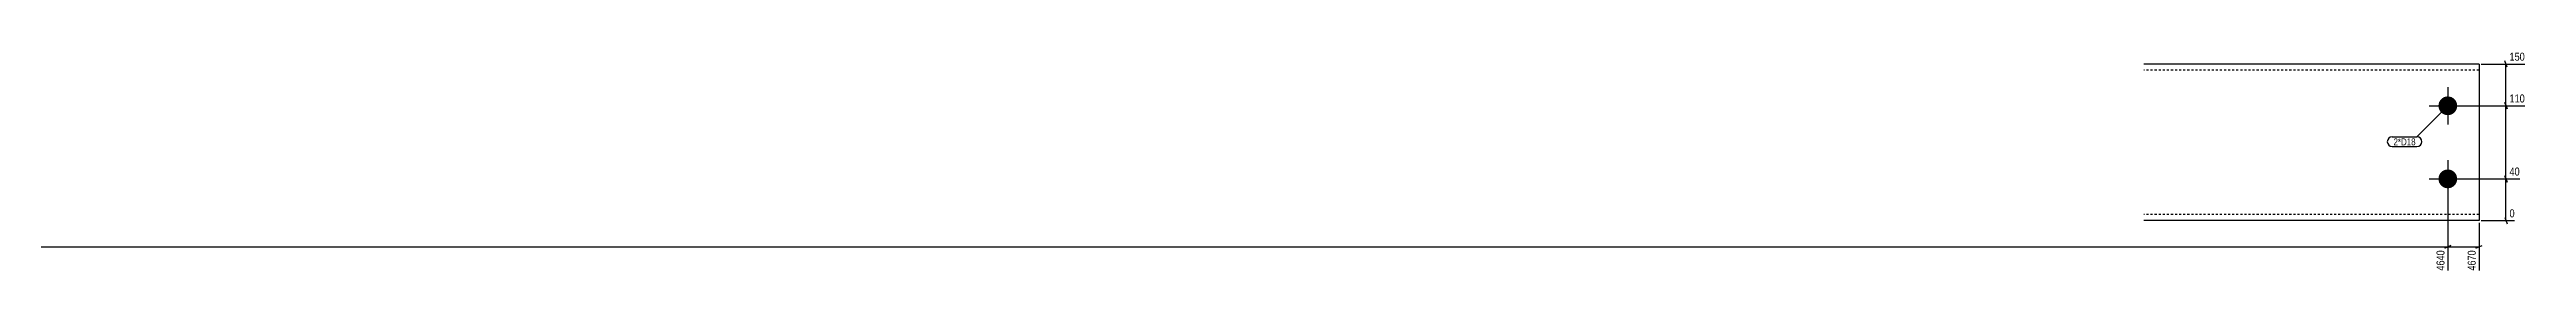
# Model space of a CAD drawing. Header units: millimetres. Extents: x 6 to 15192, y -13 to 217.
# Drawn here: x 12812 to 15192, y 4 to 217 of the extents above; entities that cross this region are included whole.
import ezdxf

# ---------------------------------------------------------------- set-up
doc = ezdxf.new("R2010")
doc.units = ezdxf.units.MM
doc.linetypes.add('DXK_LINE_DOT2', pattern=[3.9198, 1.9599, -1.9599])
for name, color, linetype in [('MÅLSÆTNING', 7, 'Continuous'), ('STÅL', 7, 'Continuous'), ('TEKST', 7, 'Continuous')]:
    doc.layers.add(name, color=color, linetype=linetype)
doc.styles.add('Arial Narrow', font='ARIALN.TTF', dxfattribs={"height": 0.2})

msp = doc.modelspace()

# ---------------------------------------------------------------- hatches: boundary and pattern name
at = {"layer": 'STÅL', "linetype": 'Continuous'}
for points in [[(15116.2, 172.9, -1), (15116.2, 154.9, -1)], [(15116.2, 102.9, -1), (15116.2, 84.9, -1)]]:
    msp.add_hatch(color=3, dxfattribs=at).paths.add_polyline_path(points)

# ---------------------------------------------------------------- linework, layer by layer
at = {"layer": 'MÅLSÆTNING', "color": 7, "linetype": 'Continuous'}
for p, q in [((15148.2, 203.9), (15190.2, 203.9)), ((15173.3, 200.9), (15170.9, 206.9)), ((15172.1, 163.9), (15172.1, 203.9)), ((15170.9, 166.9), (15173.3, 160.9)), ((15173.3, 160.9), (15170.9, 166.9)), ((15118.2, 163.9), (15190.2, 163.9)), ((15118.2, 163.9), (15190.2, 163.9)), ((15173.3, 90.9), (15170.9, 96.9)), ((15116.2, 91.9), (15116.2, 6)), ((15116.2, 91.9), (15116.2, 6)), ((15118.2, 93.9), (15185.3, 93.9)), ((15172.1, 53.9), (15172.1, 93.9)), ((15146.2, 51.9), (15146.2, 6)), ((15148.2, 53.9), (15180.4, 53.9)), ((15170.9, 56.9), (15173.3, 50.9)), ((10506.2, 28.9), (15116.2, 28.9)), ((15119.2, 30.1), (15113.2, 27.7)), ((15113.2, 27.7), (15119.2, 30.1)), ((15116.2, 28.9), (15146.2, 28.9)), ((15143.2, 27.7), (15149.2, 30.1))]:
    msp.add_line(p, q, dxfattribs=at)
at = {"layer": 'STÅL', "color": 2, "linetype": 'Continuous'}
for p, q in [((15146.2, 203.9), (14824.2, 203.9)), ((15146.2, 203.9), (15146.2, 203)), ((15146.2, 203), (15146.2, 200.4)), ((15146.2, 200.4), (15146.2, 53.9)), ((15146.2, 53.9), (14824.2, 53.9))]:
    msp.add_line(p, q, dxfattribs=at)
at = {"layer": 'STÅL', "color": 7, "linetype": 'DXK_LINE_DOT2'}
for p, q in [((15146.2, 197.9), (14824.2, 197.9)), ((15146.2, 59.9), (14824.2, 59.9)), ((15146.2, 59.9), (15146.2, 60.4))]:
    msp.add_line(p, q, dxfattribs=at)
at = {"layer": 'STÅL', "color": 3, "linetype": 'Continuous'}
for p, q in [((15116.2, 181.9), (15116.2, 145.9)), ((15098.2, 163.9), (15134.2, 163.9)), ((15116.2, 111.9), (15116.2, 75.9)), ((15098.2, 93.9), (15134.2, 93.9))]:
    msp.add_line(p, q, dxfattribs=at)

# ---------------------------------------------------------------- wipeouts: each hides what was drawn before it
at = {"color": 0}
msp.add_wipeout([(15085.3, 126), (15085.3, 133), (15064, 133), (15064, 126)], dxfattribs=at).dxf.layer = 'TEKST'

# ---------------------------------------------------------------- next in the draw order: wipeouts: each hides what was drawn before it
at = {"color": 0, "linetype": 'Continuous'}
for points in [[(15191.8, 205.5), (15191.8, 216.7), (15173.9, 216.7), (15173.9, 205.5)], [(15186.9, 95.5), (15186.9, 106.7), (15173.9, 106.7), (15173.9, 95.5)], [(15182, 55.5), (15182, 66.7), (15173.9, 66.7), (15173.9, 55.5)], [(15114.6, 27.1), (15103.4, 27.1), (15103.4, 4.4), (15114.6, 4.4)], [(15144.6, 27.1), (15133.4, 27.1), (15133.4, 4.4), (15144.6, 4.4)]]:
    msp.add_wipeout(points, dxfattribs=at).dxf.layer = 'MÅLSÆTNING'
at = {"color": 0}
msp.add_wipeout([(15085.3, 126), (15085.3, 133), (15064, 133), (15064, 126)], dxfattribs=at).dxf.layer = 'TEKST'

# ---------------------------------------------------------------- next in the draw order: linework, layer by layer
at = {"layer": 'MÅLSÆTNING', "color": 7, "linetype": 'Continuous'}
for p, q in [((15172.1, 93.9), (15172.1, 163.9)), ((15170.9, 96.9), (15173.3, 90.9)), ((15118.2, 93.9), (15185.3, 93.9))]:
    msp.add_line(p, q, dxfattribs=at)
at = {"layer": 'TEKST', "color": 7, "linetype": 'Continuous'}
for p, q in [((15116.2, 163.9), (15086.5, 134.2)), ((15062.8, 134.2), (15086.5, 134.2)), ((15062.8, 124.8), (15086.5, 124.8))]:
    msp.add_line(p, q, dxfattribs=at)
for centre, start, end in [((15062.8, 129.5), 90, 270), ((15086.5, 129.5), 270, 90)]:
    msp.add_arc(centre, 4.7, start, end, dxfattribs=at)

# ---------------------------------------------------------------- next in the draw order: texts
at = {"layer": 'MÅLSÆTNING', "color": 3, "linetype": 'Continuous', "style": 'Arial Narrow'}
for s, p in [('150', (15175.5, 207.1)), ('40', (15175.5, 97.1)), ('0', (15175.5, 57.1))]:
    msp.add_text(s, height=7.64, dxfattribs=at).set_placement(p)
for s, p in [('4640', (15113, 6)), ('4670', (15143, 6))]:
    msp.add_text(s, height=7.64, rotation=90.0002, dxfattribs=at).set_placement(p)
at = {"layer": 'TEKST', "color": 3, "style": 'Arial Narrow'}
msp.add_text('2*D18', height=6.68, dxfattribs=at).set_placement((15064, 126))

# ---------------------------------------------------------------- next in the draw order: wipeouts: each hides what was drawn before it
at = {"color": 0, "linetype": 'Continuous'}
msp.add_wipeout([(15191.8, 165.5), (15191.8, 176.7), (15173.9, 176.7), (15173.9, 165.5)], dxfattribs=at).dxf.layer = 'MÅLSÆTNING'

# ---------------------------------------------------------------- next in the draw order: texts
at = {"layer": 'MÅLSÆTNING', "color": 3, "linetype": 'Continuous', "style": 'Arial Narrow'}
msp.add_text('110', height=7.64, dxfattribs=at).set_placement((15175.5, 167.1))

doc.saveas('drawing.dxf')
